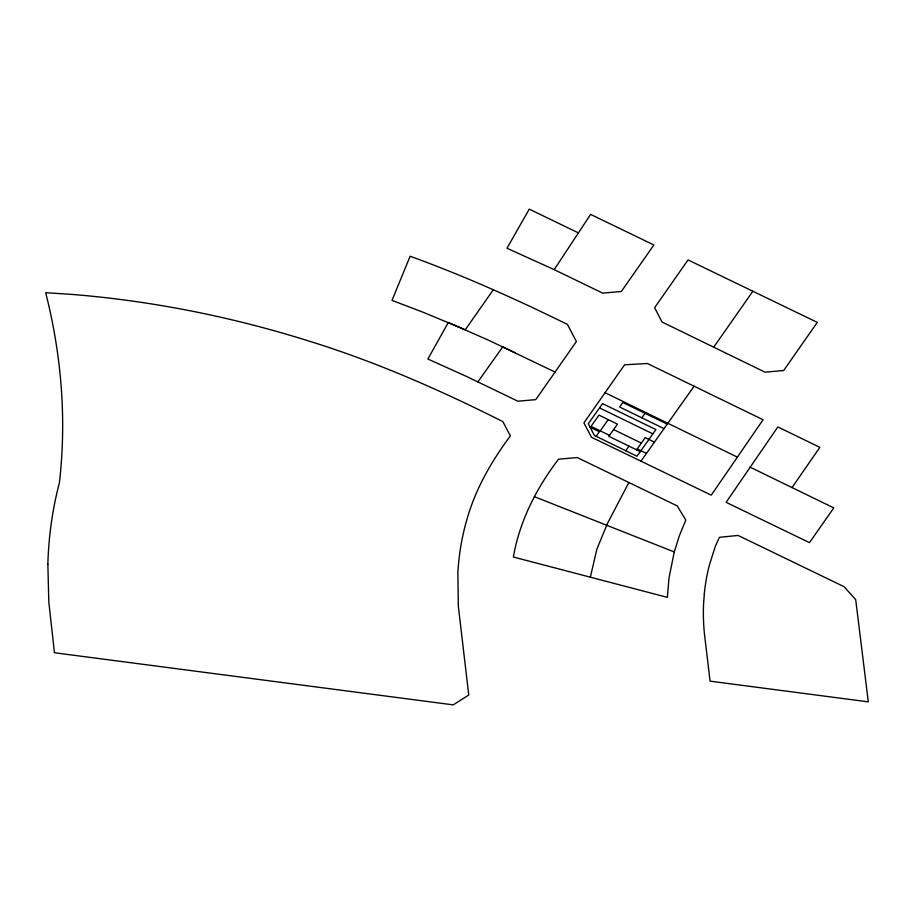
<?xml version="1.0" encoding="UTF-8"?>
<svg xmlns="http://www.w3.org/2000/svg" width="914" height="914" viewBox="0 0 914 914"><rect width="100%" height="100%" fill="white"/><g stroke="black" fill="none" stroke-linecap="round" stroke-linejoin="round"><path stroke-width="1.37" d="M590.364 577.18L596.888 549.074L607.639 523.105L628.878 482.523M674.281 551.953L669.002 577.922L667.369 597.368L513.382 557.026C519.552 521.117 536.564 487.962 558.523 459.194L577.237 457.56L677.183 505.876L685.831 520.066L679.251 536.015L674.281 551.953L534.336 496.656M554.204 269.641L590.615 214.39L653.887 244.975L621.326 291.497L602.657 293.108L554.204 269.641L506.984 248.242L529.252 209.135L578.402 232.899M750.188 467.203L726.104 502.334L809.473 542.63L833.774 507.887L750.188 467.203L777.848 426.929L819.847 447.346L792.027 487.573M493.309 289.738L465.272 329.783L422.931 312.177L392.003 300.398L410.135 256.24C463.912 275.72 516.136 299.186 567.434 324.401L576.368 341.573L535.775 399.624L517.918 401.223L466.985 376.659L427.878 359.031L448.317 322.493L489.024 340.419L555.038 372.067M713.708 347.183L765.007 372.158L783.641 370.536L817.287 322.391L688.048 259.919L654.607 307.721L662.067 322.036L713.708 347.183L752.862 291.246M477.862 381.892L502.78 346.829M596.134 436.332L599.39 431.728L590.078 427.192M600.258 430.871L608.233 419.617M641.845 417.824L645.033 413.322M625.724 450.728L628.981 446.135M636.567 449.825L645.215 437.623L654.458 442.125M640.965 461.159L711.252 495.159L763.076 419.743L647.386 363.498L624.593 364.789L583.92 422.919L591.427 437.235L640.965 461.159L694.103 386.211M502.014 346.463L514.925 352.655M605.068 392.712L737.381 457.137M667.22 424.13L622.845 402.526L619.658 407.027L664.032 428.632M599.538 407.895L652.859 433.853M613.614 429.58L641.354 443.073M609.512 435.372L591.015 426.37L598.99 415.116L617.476 424.119L608.838 436.321L640.268 451.63M637.241 448.877L646.495 453.378M47.859 564.258L48.808 601.938L54.44 652.745L453.207 704.865L468.756 695.051L458.314 606.028L457.88 572.598A552.844 358.311 18.9 0 1 466.997 519.175C475.623 488.784 491.572 461.102 510.366 435.909L502.86 421.605C440.617 390.267 376.614 362.058 309.995 341.39A746.738 483.974 18.9 0 0 262.215 327.475C210.78 313.742 158.373 303.677 105.464 297.667A697.942 452.35 18.9 0 0 69.555 294.239L45.7 292.686L48.636 304.865A1080.028 699.987 18.9 0 1 58.382 359.236C63.649 400.195 64.129 441.782 59.399 482.821C52.372 509.395 48.636 536.792 47.859 564.258M704.34 593.689L703.597 603.526A443.13 287.202 18.9 0 0 704.42 633.699L710.075 681.159L868.3 701.849L855.698 599.63L844.022 586.662L738.112 535.444L719.421 537.306L715.296 546.366L709.458 564.863A413.871 268.236 18.9 0 0 704.34 593.689M602.566 403.622L588.285 423.776L594.431 435.498L637.012 456.223L655.886 429.58L602.566 403.622"/></g></svg>
